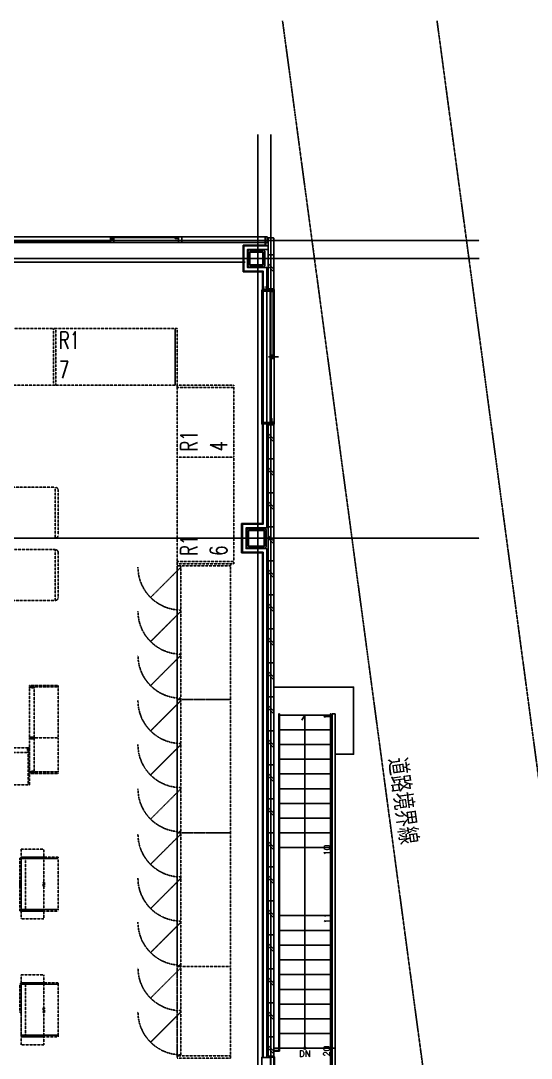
# Model space of a CAD drawing. Header units: millimetres. Extents: x 0 to 84100, y 0 to 59400.
# Drawn here: x 59555 to 68557, y 30149 to 48455 of the extents above; entities that cross this region are included whole.
import ezdxf
from ezdxf.enums import TextEntityAlignment as Align

# ---------------------------------------------------------------- set-up
doc = ezdxf.new("R2010")
doc.units = ezdxf.units.MM
doc.header["$LTSCALE"] = 0.2
for name, pattern in [('CENTER', [50.8, 31.75, -6.35, 6.35, -6.35]), ('HIDDEN', [9.525, 6.35, -3.175]), ('PHANTOM', [63.5, 31.75, -6.35, 6.35, -6.35, 6.35, -6.35])]:
    doc.linetypes.add(name, pattern=pattern)
doc.layers.get('Defpoints').update_dxf_attribs({"color": 5})
for name, color, linetype in [('A_什器', 9, 'HIDDEN'), ('A_境界線', 9, 'PHANTOM'), ('A_建築', 8, 'Continuous')]:
    doc.layers.add(name, color=color, linetype=linetype)
doc.layers.add('A_通芯', color=8, linetype='CENTER', plot=False)
doc.styles.get("Standard").update_dxf_attribs({"font": 'simplex.shx', "width": 0.8, "bigfont": 'extfont2.shx'})

msp = doc.modelspace()

# ---------------------------------------------------------------- linework, layer by layer
at = {"layer": 'A_什器'}
for p, q in [((60214.8, 40170), (60214.8, 39380)), ((60214.8, 39070), (60214.8, 38280)), ((61843.76, 38279.56), (62379.75, 38815.55)), ((61843.76, 37501.56), (62379.75, 38037.55)), ((61843.76, 36723.56), (62379.75, 37259.55)), ((60214.75, 36725.1), (59710.75, 36725.1)), ((59710.75, 36700.1), (60214.75, 36700.1)), ((60214.75, 36700.1), (59790.75, 36700.1)), ((61843.76, 35924.56), (62379.75, 36460.55)), ((61843.76, 35146.56), (62379.75, 35682.55)), ((59710.75, 35200.1), (60214.75, 35200.1)), ((60214.75, 35175.1), (59710.75, 35175.1)), ((60214.75, 35200.1), (59790.75, 35200.1)), ((61843.76, 34368.56), (62379.75, 34904.55)), ((61843.76, 33569.56), (62379.75, 34105.55)), ((59963.26, 33671.9), (59963.26, 33256.67)), ((61843.76, 32791.56), (62379.75, 33327.55)), ((59950.26, 33176.67), (59950.26, 33256.67)), ((59950.26, 33256.67), (59963.26, 33256.67)), ((59963.26, 33176.67), (59950.26, 33176.67)), ((59963.26, 33176.67), (59963.26, 33256.67)), ((59963.26, 33176.67), (59963.26, 33256.67)), ((59963.26, 33256.67), (59976.26, 33256.67)), ((59963.26, 33256.67), (59963.26, 33176.67)), ((59963.26, 33256.67), (59963.26, 33176.67)), ((59963.26, 33176.67), (59963.26, 32771.9)), ((59976.26, 33176.67), (59963.26, 33176.67)), ((59976.26, 33256.67), (59976.26, 33176.67)), ((61843.76, 32013.56), (62379.75, 32549.55)), ((61843.76, 31210.56), (62379.75, 31746.55)), ((59963.26, 31453.56), (59963.26, 31038.34)), ((59950.26, 30958.34), (59950.26, 31038.34)), ((59950.26, 31038.34), (59963.26, 31038.34)), ((59963.26, 30958.34), (59950.26, 30958.34)), ((59963.26, 30958.34), (59963.26, 31038.34)), ((59963.26, 30958.34), (59963.26, 31038.34)), ((59963.26, 31038.34), (59976.26, 31038.34)), ((59963.26, 31038.34), (59963.26, 30958.34)), ((59963.26, 31038.34), (59963.26, 30958.34)), ((59963.26, 30958.34), (59963.26, 30553.56)), ((59976.26, 30958.34), (59963.26, 30958.34)), ((59976.26, 31038.34), (59976.26, 30958.34)), ((61843.76, 30432.56), (62379.75, 30968.55))]:
    msp.add_line(p, q, dxfattribs=at)
for points in [[(57374.75, 43025.05), (60175.71, 43025.05), (60175.71, 42025.05), (57374.75, 42025.05)], [(60129.75, 43025.05), (62274.75, 43025.05), (62274.75, 42025.05), (60129.75, 42025.05)], [(62274.75, 43025.05), (62314.75, 43025.05), (62314.75, 42025.05), (62274.75, 42025.05)], [(62314.75, 42025.05), (63314.75, 42025.05), (63314.75, 41985.05), (62314.75, 41985.05)], [(63314.75, 41985.05), (62314.75, 41985.05), (62314.75, 40755.05), (63314.75, 40755.05)], [(62314.75, 40755.05), (63314.75, 40755.05), (63314.75, 38915.05), (62314.75, 38915.05)], [(57869.8, 39325), (60159.8, 39325), (60159.8, 40225), (57869.8, 40225)], [(57869.8, 39125), (60159.8, 39125), (60159.8, 38225), (57869.8, 38225)], [(63314.75, 38915.05), (62314.75, 38915.05), (62314.75, 38875.05), (63314.75, 38875.05)], [(62314.75, 38875.05), (63254.75, 38875.05), (63254.75, 38835.05), (62314.75, 38835.05)], [(63254.75, 38835.05), (62314.75, 38835.05), (62314.75, 36480.05), (63254.75, 36480.05)], [(62314.75, 38835.05), (62379.75, 38835.05), (62379.75, 36480.05), (62314.75, 36480.05)], [(59710.75, 36700.1), (59710.75, 36725.1), (60214.75, 36725.1), (60214.75, 36700.1)], [(59790.75, 36700.1), (59790.75, 36713.1), (59710.75, 36713.1), (59710.75, 36700.1)], [(59710.75, 35800.1), (59710.75, 36700.1), (59790.75, 36700.1), (59790.75, 35800.1)], [(59790.75, 36687.1), (59790.75, 36700.1), (59710.75, 36700.1), (59710.75, 36687.1)], [(60214.75, 35800.1), (60214.75, 36700.1), (59790.75, 36700.1), (59790.75, 35800.1)], [(63254.75, 36480.05), (62314.75, 36480.05), (62314.75, 34125.05), (63254.75, 34125.05)], [(62314.75, 36480.05), (62379.75, 36480.05), (62379.75, 34125.05), (62314.75, 34125.05)], [(59790.75, 35813.1), (59790.75, 35800.1), (59710.75, 35800.1), (59710.75, 35813.1)], [(59790.75, 35800.1), (59790.75, 35813.1), (59710.75, 35813.1), (59710.75, 35800.1)], [(59790.75, 35800.1), (59790.75, 35787.1), (59710.75, 35787.1), (59710.75, 35800.1)], [(59710.75, 35800.1), (59710.75, 35200.1), (59790.75, 35200.1), (59790.75, 35800.1)], [(59790.75, 35787.1), (59790.75, 35800.1), (59710.75, 35800.1), (59710.75, 35787.1)], [(60214.75, 35800.1), (60214.75, 35200.1), (59790.75, 35200.1), (59790.75, 35800.1)], [(58785.75, 35625.1), (59685.75, 35625.1), (59685.75, 35545.1), (58785.75, 35545.1)], [(58785.75, 34971.1), (59685.75, 34971.1), (59685.75, 35545.1), (58785.75, 35545.1)], [(59672.75, 35545.1), (59685.75, 35545.1), (59685.75, 35625.1), (59672.75, 35625.1)], [(59685.75, 35545.1), (59698.75, 35545.1), (59698.75, 35625.1), (59685.75, 35625.1)], [(59685.75, 35625.1), (59710.75, 35625.1), (59710.75, 34971.1), (59685.75, 34971.1)], [(59790.75, 35213.1), (59790.75, 35200.1), (59710.75, 35200.1), (59710.75, 35213.1)], [(59790.75, 35200.1), (59790.75, 35187.1), (59710.75, 35187.1), (59710.75, 35200.1)], [(59710.75, 35200.1), (59710.75, 35175.1), (60214.75, 35175.1), (60214.75, 35200.1)], [(63254.75, 34125.05), (62314.75, 34125.05), (62314.75, 31770.05), (63254.75, 31770.05)], [(62314.75, 34125.05), (62379.75, 34125.05), (62379.75, 31770.05), (62314.75, 31770.05)], [(59560.75, 33836.9), (59960.75, 33836.9), (59960.75, 33696.9), (59560.75, 33696.9)], [(59560.75, 33696.9), (60214.75, 33696.9), (60214.75, 33671.9), (59560.75, 33671.9)], [(59560.75, 33684.9), (59640.75, 33684.9), (59640.75, 32758.9), (59560.75, 32758.9)], [(59560.75, 33680.67), (59535.75, 33680.67), (59535.75, 33176.67), (59560.75, 33176.67)], [(59560.75, 33671.9), (60214.75, 33671.9), (60214.75, 32771.9), (59560.75, 32771.9)], [(59560.75, 32752.67), (59535.75, 32752.67), (59535.75, 33256.67), (59560.75, 33256.67)], [(59560.75, 32771.9), (60214.75, 32771.9), (60214.75, 32746.9), (59560.75, 32746.9)], [(59960.75, 32606.9), (59560.75, 32606.9), (59560.75, 32746.9), (59960.75, 32746.9)], [(62314.75, 30193.05), (62379.75, 30193.05), (62379.75, 31772.05), (62314.75, 31772.05)], [(62314.75, 31770.05), (63254.75, 31770.05), (63254.75, 30193.05), (62314.75, 30193.05)], [(59560.75, 31618.56), (59960.75, 31618.56), (59960.75, 31478.56), (59560.75, 31478.56)], [(59560.75, 31462.34), (59535.75, 31462.34), (59535.75, 30958.34), (59560.75, 30958.34)], [(59560.75, 31478.56), (60214.75, 31478.56), (60214.75, 31453.56), (59560.75, 31453.56)], [(59560.75, 31466.56), (59640.75, 31466.56), (59640.75, 30540.56), (59560.75, 30540.56)], [(59560.75, 31453.56), (60214.75, 31453.56), (60214.75, 30553.56), (59560.75, 30553.56)], [(59560.75, 30553.56), (60214.75, 30553.56), (60214.75, 30528.56), (59560.75, 30528.56)], [(59960.75, 30388.56), (59560.75, 30388.56), (59560.75, 30528.56), (59960.75, 30528.56)], [(63254.75, 30193.05), (62314.75, 30193.05), (62314.75, 30153.05), (63254.75, 30153.05)]]:
    msp.add_lwpolyline(points, close=True, dxfattribs=at)
for centre, radius, start, end in [((60159.8, 40170), 55, 0, 90), ((60159.8, 39380), 55, 270, 0), ((60159.8, 39070), 55, 0, 90), ((62379.75, 38815.55), 758, 180, 270), ((60159.8, 38280), 55, 270, 0), ((62379.75, 38037.55), 758, 180, 270), ((62379.75, 37259.55), 758, 180, 270), ((62379.75, 36460.55), 758, 180, 270), ((62379.75, 35682.55), 758, 180, 270), ((62379.75, 34904.55), 758, 180, 270), ((62379.75, 34105.55), 758, 180, 270), ((62379.75, 33327.55), 758, 180, 270), ((62379.75, 32549.55), 758, 180, 270), ((62379.75, 31746.55), 758, 180, 270), ((62379.75, 30968.55), 758, 180, 270)]:
    msp.add_arc(centre, radius, start, end, dxfattribs=at)
at = {"layer": 'A_境界線'}
for points in [[(66895.55, 48454.9), (71722.63, 12442.04), (30448.03, 11067.03), (20144.89, 11063.82), (10047.68, 12063.35)], [(64171.41, 48454.9), (68382.37, 17038.66)]]:
    msp.add_lwpolyline(points, dxfattribs=at)
at = {"layer": 'A_建築'}
for p, q in [((63474.8, 44025), (63474.8, 44495)), ((63474.8, 44495), (63864.8, 44495)), ((63864.8, 44545), (63864.8, 44495)), ((63814.8, 44025), (63474.8, 44025)), ((63814.8, 44025), (63814.8, 39585)), ((63449.8, 39065), (63449.8, 39585)), ((63449.8, 39585), (63814.8, 39585)), ((63814.8, 39065), (63449.8, 39065)), ((63814.8, 30165), (63814.8, 39065))]:
    msp.add_line(p, q, dxfattribs=at)
at = {"layer": 'A_建築', "linetype": 'Continuous'}
for points in [[(28734.8, 44645), (28734.8, 44545), (63899.8, 44545), (63899.8, 44645), (15694.8, 44645), (15694.8, 39700), (15794.8, 39700), (15794.8, 44050)], [(61134.8, 44555), (58794.8, 44555)], [(61194.8, 44645), (61194.8, 44615), (61134.8, 44615), (61134.8, 44645)], [(61194.8, 44545), (61194.8, 44605), (61134.8, 44605), (61134.8, 44545)], [(62274.8, 44630), (61194.8, 44630)], [(62334.8, 44615), (62274.8, 44615), (62274.8, 44645)], [(62334.8, 44545), (62334.8, 44645)], [(62394.8, 44545), (62394.8, 44645)], [(63864.8, 44575), (62394.8, 44575)], [(63864.8, 44545), (63864.8, 44645)], [(63914.8, 44325), (64014.8, 44325)], [(63514.8, 44195), (53849.8, 44195)], [(63914.8, 44171.65), (64014.8, 44071.65)], [(63914.8, 44127.32), (64014.8, 44027.32)], [(63814.8, 43710), (63814.8, 44025)], [(63827.3, 43710), (63827.3, 44037.5)], [(63842.31, 43749.12), (63842.31, 43759.12), (63827.31, 43759.12), (63827.31, 43714.12), (63842.31, 43714.12), (63845.31, 43719.12), (63874.31, 43719.12), (63877.31, 43714.12), (63892.31, 43714.12), (63892.31, 43759.12), (63877.31, 43759.12), (63877.31, 43749.12)], [(63954.8, 43685), (63804.8, 43685)], [(63914.8, 43733), (63922.8, 43725)], [(63954.8, 41340), (63954.8, 43710)], [(64024.8, 43675), (63954.8, 43675)], [(64004.8, 43675), (64004.8, 42555)], [(64006.8, 43725), (64014.8, 43733)], [(63954.8, 42555), (63984.8, 42555), (63984.8, 42495), (63954.8, 42495)], [(63969.8, 41435), (63969.8, 42495)], [(63984.8, 41375), (63984.8, 41435), (63954.8, 41435)], [(64024.8, 41375), (63954.8, 41375)], [(63954.8, 41365), (63804.8, 41365)], [(63914.8, 41317), (63922.8, 41325)], [(64006.8, 41325), (64014.8, 41317)], [(63914.8, 41171.65), (64014.8, 41071.65)], [(63914.8, 41127.32), (64014.8, 41027.32)], [(63914.8, 40725), (64014.8, 40725)], [(63914.8, 40571.65), (64014.8, 40471.65)], [(63914.8, 40527.32), (64014.8, 40427.32)], [(63914.8, 40125), (64014.8, 40125)], [(63914.8, 39971.65), (64014.8, 39871.65)], [(63914.8, 39927.32), (64014.8, 39827.32)], [(63914.8, 39525), (64014.8, 39525)], [(63914.8, 39371.65), (64014.8, 39271.65)], [(63914.8, 39327.32), (64014.8, 39227.32)], [(63914.8, 38925), (64014.8, 38925)], [(63914.8, 38771.65), (64014.8, 38671.65)], [(63914.8, 38727.32), (64014.8, 38627.32)], [(63914.8, 38325), (64014.8, 38325)], [(63914.8, 38171.65), (64014.8, 38071.65)], [(63914.8, 38127.32), (64014.8, 38027.32)], [(63914.8, 37725), (64014.8, 37725)], [(63914.8, 37571.65), (64014.8, 37471.65)], [(63914.8, 37527.32), (64014.8, 37427.32)], [(63914.8, 37125), (64014.8, 37125)], [(63914.8, 36971.65), (64014.8, 36871.65)], [(63914.8, 36927.32), (64014.8, 36827.32)], [(64014.8, 36696.65), (65424.8, 36696.65), (65424.8, 35511.65), (65096.8, 35511.65)], [(63914.8, 36525), (64014.8, 36525)], [(63914.8, 36371.65), (64014.8, 36271.65)], [(63914.8, 36327.32), (64014.8, 36227.32)], [(64034.8, 28725), (64034.8, 28705), (65046.8, 28705), (65046.8, 36225.65), (65096.8, 36225.65), (65096.8, 28655), (64014.8, 28655), (64014.8, 30325), (65096.8, 30325)], [(64014.8, 30287), (64102.8, 30287), (64102.8, 36225.65), (64114.8, 36225.65), (64114.8, 30275), (64014.8, 30275)], [(64014.8, 28725), (65026.8, 28725), (65026.8, 36225.65), (65014.8, 36225.65), (65014.8, 28737), (64014.8, 28737)], [(64114.8, 36205), (65014.8, 36205)], [(64564.8, 30325), (64564.8, 36205), (64513.26, 36116)], [(63914.8, 35925), (64014.8, 35925)], [(64114.8, 35945), (65014.8, 35945)], [(63914.8, 35771.65), (64014.8, 35671.65)], [(63914.8, 35727.32), (64014.8, 35627.32)], [(64114.8, 35685), (65014.8, 35685)], [(64114.8, 35425), (65014.8, 35425)], [(63914.8, 35325), (64014.8, 35325)], [(63914.8, 35171.65), (64014.8, 35071.65)], [(64114.8, 35165), (65014.8, 35165)], [(63914.8, 35127.32), (64014.8, 35027.32)], [(64114.8, 34905), (65014.8, 34905)], [(63914.8, 34725), (64014.8, 34725)], [(64114.8, 34645), (65014.8, 34645)], [(63914.8, 34571.65), (64014.8, 34471.65)], [(63914.8, 34527.32), (64014.8, 34427.32)], [(64114.8, 34385), (65014.8, 34385)], [(63914.8, 34125), (64014.8, 34125)], [(64114.8, 34125), (65014.8, 34125)], [(63914.8, 33971.65), (64014.8, 33871.65)], [(63914.8, 33927.32), (64014.8, 33827.32)], [(64114.8, 33865), (65014.8, 33865)], [(63914.8, 33525), (64014.8, 33525)], [(63914.8, 33371.65), (64014.8, 33271.65)], [(63914.8, 33327.32), (64014.8, 33227.32)], [(63914.8, 32925), (64014.8, 32925)], [(63914.8, 32771.65), (64014.8, 32671.65)], [(63914.8, 32727.32), (64014.8, 32627.32)], [(64114.8, 32665), (65014.8, 32665)], [(64114.8, 32405), (65014.8, 32405)], [(63914.8, 32325), (64014.8, 32325)], [(63914.8, 32171.65), (64014.8, 32071.65)], [(63914.8, 32127.32), (64014.8, 32027.32)], [(64114.8, 32145), (65014.8, 32145)], [(64114.8, 31885), (65014.8, 31885)], [(63914.8, 31725), (64014.8, 31725)], [(63914.8, 31571.65), (64014.8, 31471.65)], [(63914.8, 31527.32), (64014.8, 31427.32)], [(64114.8, 31625), (65014.8, 31625)], [(64114.8, 31365), (65014.8, 31365)], [(63914.8, 31125), (64014.8, 31125)], [(63914.8, 30971.65), (64014.8, 30871.65)], [(64114.8, 31105), (65014.8, 31105)], [(63914.8, 30927.32), (64014.8, 30827.32)], [(64114.8, 30845), (65014.8, 30845)], [(64114.8, 30585), (65014.8, 30585)], [(63914.8, 30525), (64014.8, 30525)], [(63914.8, 30371.65), (64014.8, 30271.65)], [(63914.8, 30327.32), (64014.8, 30227.32)], [(63959.8, 29355), (63804.8, 29355), (63804.8, 30165), (63959.8, 30165)]]:
    msp.add_lwpolyline(points, dxfattribs=at)
at = {"layer": 'A_建築'}
for points in [[(63877.3, 44545), (63877.3, 44482.5)], [(63827.3, 30165), (63827.3, 39077.5), (63462.3, 39077.5), (63462.3, 39572.5), (63827.3, 39572.5), (63827.3, 44037.5), (63487.3, 44037.5), (63487.3, 44482.5), (63914.8, 44482.5)], [(63892.3, 30165), (63892.3, 39142.5), (63527.3, 39142.5), (63527.3, 39507.5), (63892.3, 39507.5), (63892.3, 44102.5), (63552.3, 44102.5), (63552.3, 44417.5), (63917.3, 44417.5)], [(63922.8, 42525), (64102.08, 42525)]]:
    msp.add_lwpolyline(points, dxfattribs=at)
at = {"layer": 'A_建築', "linetype": 'Continuous'}
for points in [[(64014.8, 44617), (64006.8, 44625), (63922.8, 44625), (63914.8, 44617), (63914.8, 43725), (64014.8, 43725)], [(63601.8, 44135), (63817.8, 44135), (63834.8, 44152), (63834.8, 44368), (63817.8, 44385), (63601.8, 44385), (63584.8, 44368), (63584.8, 44152)], [(63601.8, 44147), (63817.8, 44147), (63822.8, 44152), (63822.8, 44368), (63817.8, 44373), (63601.8, 44373), (63596.8, 44368), (63596.8, 44152)], [(63804.8, 43710), (64024.8, 43710), (64024.8, 41340), (63804.8, 41340)], [(63989.8, 42495), (63989.8, 42555), (64019.8, 42555), (64019.8, 42495)], [(64014.8, 30193), (64006.8, 30185), (63922.8, 30185), (63914.8, 30193), (63914.8, 41325), (64014.8, 41325)], [(63842.8, 39175), (63576.8, 39175), (63559.8, 39192), (63559.8, 39458), (63576.8, 39475), (63842.8, 39475), (63859.8, 39458), (63859.8, 39192)], [(63842.8, 39187), (63576.8, 39187), (63571.8, 39192), (63571.8, 39458), (63576.8, 39463), (63842.8, 39463), (63847.8, 39458), (63847.8, 39192)], [(64029.8, 29340), (63959.8, 29340), (63959.8, 30170), (64029.8, 30170)]]:
    msp.add_lwpolyline(points, close=True, dxfattribs=at)
at = {"layer": 'A_建築'}
for points in [[(63584.8, 44110), (63834.8, 44110), (63859.8, 44135), (63859.8, 44385), (63834.8, 44410), (63584.8, 44410), (63559.8, 44385), (63559.8, 44135)], [(63559.8, 39500), (63859.8, 39500), (63884.8, 39475), (63884.8, 39175), (63859.8, 39150), (63559.8, 39150), (63534.8, 39175), (63534.8, 39475)]]:
    msp.add_lwpolyline(points, close=True, dxfattribs=at)
at = {"layer": 'A_建築', "linetype": 'Continuous'}
msp.add_circle((64564.8, 30325), 16.65, dxfattribs=at)
at = {"layer": 'A_通芯'}
for p, q in [((63734.8, 14565.35), (63734.8, 46450.31)), ((63964.8, 14565.35), (63964.8, 46450.31)), ((12033.21, 44575), (67639.77, 44575)), ((14337.61, 44260), (67639.77, 44260)), ((12033.21, 39325), (67639.77, 39325))]:
    msp.add_line(p, q, dxfattribs=at)

# ---------------------------------------------------------------- texts
at = {"layer": 'A_境界線', "width": 0.8}
msp.add_text('道路境界線', height=350, rotation=278.036733, dxfattribs=at).set_placement((66189.15, 35453.63), align=Align.MIDDLE_LEFT)
at = {"layer": 'A_建築'}
for s, height, p in [('1', 109.88, (64900.36, 36127.92)), ('10', 109.876, (64900.36, 33724.92)), ('11', 109.876, (64905.36, 32524.19)), ('20', 109.876, (64896.28, 30178.65))]:
    msp.add_text(s, height=height, rotation=90, dxfattribs=at).set_placement(p, align=Align.TOP_LEFT)
msp.add_text('DN', height=109.876, dxfattribs=at).set_placement((64462.41, 30285.36), align=Align.TOP_LEFT)
at = {"layer": 'Defpoints', "width": 0.7}
for s, p in [('R1', (60227.3, 42667.85)), ('7', (60229.42, 42147.19))]:
    msp.add_text(s, height=300, dxfattribs=at).set_placement(p)
for s, p in [('R1', (62671.95, 40852.61)), ('4', (63192.61, 40854.73)), ('R1', (62671.95, 39012.61)), ('6', (63192.61, 39014.73))]:
    msp.add_text(s, height=300, rotation=90, dxfattribs=at).set_placement(p)

doc.saveas('drawing.dxf')
